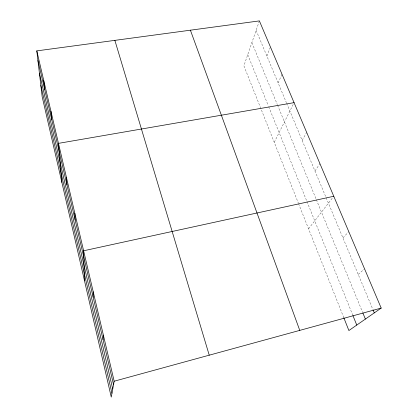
<?xml version="1.0" encoding="UTF-8"?>
<svg xmlns="http://www.w3.org/2000/svg" width="418" height="418" viewBox="0 0 418 418"><rect width="100%" height="100%" fill="white"/><g stroke="black" fill="none" stroke-linecap="round" stroke-linejoin="round"><path stroke-width="0.31" stroke-dasharray="2.09 1.57" d="M259.385 20.9L243.893 65.798L298.3 202.976M266.903 56.09L270.441 46.973M278.142 82.963L281.993 74.2M274.25 142.334L294.058 102.65M302.146 140.354L306.687 132.417M314.979 171.04L319.906 163.59M308.552 228.824L333.386 196.758M342.948 237.915L348.769 231.629M358.221 274.433L364.559 268.852M256.129 30.326L286.382 102.666M286.633 103.262L372.788 309.273M251.882 42.641L277.306 104.568M277.552 105.164L316.118 199.099M316.363 199.689L362.657 312.439M247.728 54.69L268.231 105.54M268.717 106.742L306.718 200.974M306.958 201.575L352.667 314.926M298.541 203.576L343.883 317.91"/><path stroke-width="0.63" d="M93.151 297.261L93.219 291.78M103.053 339.703L103.382 335.189M36.805 50.881L114.166 381.221L111.261 397.1L42.166 96.694L36.805 50.881L259.385 20.9L381.195 308.076L348.894 330.544L343.883 317.91M114.166 381.221L381.195 308.076M333.768 196.267L83.616 250.774L84.41 280.358M294.058 102.65L58.463 143.364L61.88 182.4M373.039 309.874L374.298 312.873M362.902 313.045L365.379 319.08M352.907 315.522L356.758 325.073M190.399 30.19L299.758 330.382M114.866 40.363L209.235 355.18M37.939 60.568L113.539 384.649M39.412 73.166L112.729 389.048M40.849 85.434L111.961 393.275M43.681 80.246L44.695 89.525M50.892 111.036L51.769 119.856M66.42 177.342L66.979 185.059M74.791 213.096L75.167 220.166"/></g></svg>
